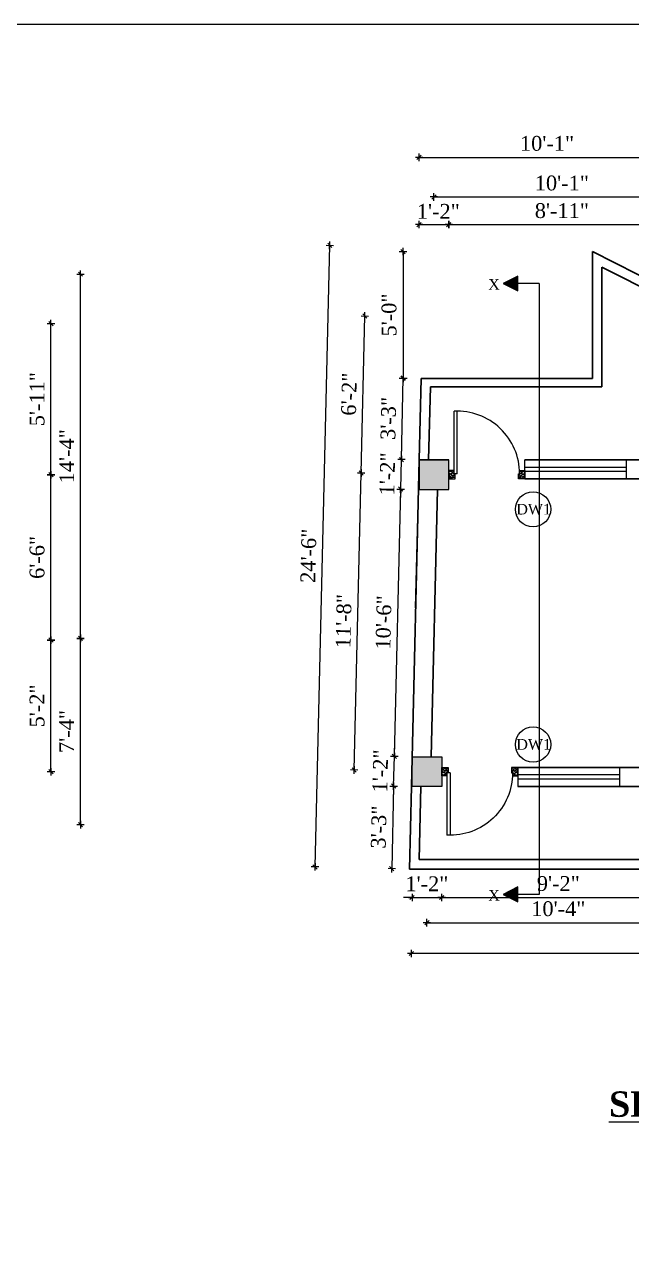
# Model space of a CAD drawing. Header units: inches. Extents: x 149946 to 166271, y -29520 to -26192.
# Drawn here: x 164436 to 164722, y -26767 to -26192 of the extents above; entities that cross this region are included whole.
import ezdxf

# ---------------------------------------------------------------- set-up
doc = ezdxf.new("R2010")
doc.units = ezdxf.units.IN
doc.header["$LTSCALE"] = 5
doc.header["$MEASUREMENT"] = 0
for name, color, linetype, lineweight in [('A-WALL', 7, 'Continuous', 9), ('Dimension', 7, 'Continuous', 18), ('DOOR', 62, 'Continuous', 0), ('Dw', 2, 'Continuous', 18), ('ele1', 21, 'Continuous', 20)]:
    doc.layers.add(name, color=color, linetype=linetype, lineweight=lineweight)
doc.layers.add('dim line', color=7, linetype='Continuous', lineweight=15, true_color=0xfab2b2)
doc.layers.add('TEXT', color=6, linetype='Continuous')
doc.layers.add('WALL', color=7, linetype='Continuous')
doc.styles.add('ordinary', font='times.ttf')
doc.dimstyles.new('Copy of 96', dxfattribs={"dimtxt": 7, "dimasz": 4, "dimexe": 0.5, "dimexo": 0.5, "dimgap": 3, "dimtad": 1, "dimdec": 1, "dimzin": 11, "dimdsep": 46, "dimlunit": 4, "dimtxsty": 'ordinary', "dimblk": 'OBLIQUE', "dimcen": 0.09, "dimse1": 1, "dimse2": 1, "dimclrt": 6, "dimazin": 0, "dimtfac": 1, "dimtdec": 1, "dimtix": 1, "dimtmove": 2, "dimatfit": 3, "dimldrblk": 'leader', "dimfxl": 0.5, "dimfxlon": 1, "dimtolj": 1, "dimtzin": 0, "dimarcsym": 0})

# ---------------------------------------------------------------- blocks, each defined once
blk = doc.blocks.new('oblique')
at = {"color": 0, "lineweight": -2}
blk.add_line((0.25, 0.25), (-0.25, -0.25), dxfattribs=at)
at = {"layer": 'dim line', "lineweight": 9}
for p, q in [((-0.4375, 0), (0.4375, 0)), ((0, 0.4375), (0, -0.4375))]:
    blk.add_line(p, q, dxfattribs=at)
blk = doc.blocks.new('*D1034')
at = {"layer": 'A-WALL', "color": 0, "lineweight": -2, "ltscale": 5}
blk.add_line((164448.13, -26545.51), (164448.13, -26483.33), dxfattribs=at)
at = {"layer": 'Defpoints', "color": 0, "ltscale": 5}
for p in [(164398.68, -26483.33), (164448.13, -26483.33), (164364.31, -26545.51)]:
    blk.add_point(p, dxfattribs=at)
at = {"layer": 'A-WALL', "color": 0, "lineweight": -2, "ltscale": 5, "xscale": 4, "yscale": 4, "zscale": 4}
for p, rotation in [((164448.13, -26483.33), 90), ((164448.13, -26545.51), 270)]:
    blk.add_blockref('oblique', p, dxfattribs=dict(at, rotation=rotation))
at = {"layer": 'A-WALL', "color": 6, "ltscale": 5, "insert": (164441.57, -26514.42), "char_height": 7, "attachment_point": 5, "rotation": 90, "style": 'ordinary'}
blk.add_mtext('\\A1;5\'-2"', dxfattribs=at)
blk = doc.blocks.new('_OBLIQUE')
at = {"color": 0, "linetype": 'ByBlock'}
blk.add_line((-0.5, -0.5), (0.5, 0.5), dxfattribs=at)
blk = doc.blocks.new('leader')
at = {"layer": 'Dimension'}
for p, q in [((0, -4.33), (0, 4.33)), ((-4.42, 0), (4.42, 0))]:
    blk.add_line(p, q, dxfattribs=at)
blk = doc.blocks.new('*D1035')
at = {"layer": 'A-WALL', "color": 0, "lineweight": -2, "ltscale": 5}
blk.add_line((164448.13, -26483.33), (164448.13, -26405.23), dxfattribs=at)
at = {"layer": 'Defpoints', "color": 0, "ltscale": 5}
for p in [(164261.3, -26405.23), (164448.13, -26405.23), (164398.68, -26483.33)]:
    blk.add_point(p, dxfattribs=at)
at = {"layer": 'A-WALL', "color": 0, "lineweight": -2, "ltscale": 5, "xscale": 4, "yscale": 4, "zscale": 4}
for p, rotation in [((164448.13, -26405.23), 90), ((164448.13, -26483.33), 270)]:
    blk.add_blockref('oblique', p, dxfattribs=dict(at, rotation=rotation))
at = {"layer": 'A-WALL', "color": 6, "ltscale": 5, "insert": (164441.57, -26444.28), "char_height": 7, "attachment_point": 5, "rotation": 90, "style": 'ordinary'}
blk.add_mtext('\\A1;6\'-6"', dxfattribs=at)
blk = doc.blocks.new('*D1036')
at = {"layer": 'A-WALL', "color": 0, "lineweight": -2, "ltscale": 5}
blk.add_line((164448.13, -26405.23), (164448.13, -26333.85), dxfattribs=at)
at = {"layer": 'Defpoints', "color": 0, "ltscale": 5}
for p in [(164135.73, -26333.85), (164448.13, -26333.85), (164261.3, -26405.23)]:
    blk.add_point(p, dxfattribs=at)
at = {"layer": 'A-WALL', "color": 0, "lineweight": -2, "ltscale": 5, "xscale": 4, "yscale": 4, "zscale": 4}
for p, rotation in [((164448.13, -26333.85), 90), ((164448.13, -26405.23), 270)]:
    blk.add_blockref('oblique', p, dxfattribs=dict(at, rotation=rotation))
at = {"layer": 'A-WALL', "color": 6, "ltscale": 5, "insert": (164441.57, -26369.54), "char_height": 7, "attachment_point": 5, "rotation": 90, "style": 'ordinary'}
blk.add_mtext('\\A1;5\'-11"', dxfattribs=at)
blk = doc.blocks.new('*D1050')
at = {"layer": 'A-WALL', "color": 0, "lineweight": -2, "ltscale": 5}
blk.add_line((164462.08, -26570.51), (164462.08, -26482.51), dxfattribs=at)
at = {"layer": 'Defpoints', "color": 0, "ltscale": 5}
for p in [(164416.54, -26482.51), (164462.08, -26482.51), (164359.67, -26570.51)]:
    blk.add_point(p, dxfattribs=at)
at = {"layer": 'A-WALL', "color": 0, "lineweight": -2, "ltscale": 5, "xscale": 4, "yscale": 4, "zscale": 4}
for p, rotation in [((164462.08, -26482.51), 90), ((164462.08, -26570.51), 270)]:
    blk.add_blockref('oblique', p, dxfattribs=dict(at, rotation=rotation))
at = {"layer": 'A-WALL', "color": 6, "ltscale": 5, "insert": (164455.51, -26526.51), "char_height": 7, "attachment_point": 5, "rotation": 90, "style": 'ordinary'}
blk.add_mtext('\\A1;7\'-4"', dxfattribs=at)
blk = doc.blocks.new('*D1051')
at = {"layer": 'A-WALL', "color": 0, "lineweight": -2, "ltscale": 5}
blk.add_line((164462.08, -26482.51), (164462.08, -26310.49), dxfattribs=at)
at = {"layer": 'Defpoints', "color": 0, "ltscale": 5}
for p in [(164110.73, -26310.49), (164462.08, -26310.49), (164416.54, -26482.51)]:
    blk.add_point(p, dxfattribs=at)
at = {"layer": 'A-WALL', "color": 0, "lineweight": -2, "ltscale": 5, "xscale": 4, "yscale": 4, "zscale": 4}
for p, rotation in [((164462.08, -26310.49), 90), ((164462.08, -26482.51), 270)]:
    blk.add_blockref('oblique', p, dxfattribs=dict(at, rotation=rotation))
at = {"layer": 'A-WALL', "color": 6, "ltscale": 5, "insert": (164455.58, -26396.5), "char_height": 7, "attachment_point": 5, "rotation": 90, "style": 'ordinary'}
blk.add_mtext('\\A1;14\'-4"', dxfattribs=at)
blk = doc.blocks.new('A$C27B36B59')
at = {"layer": 'DOOR'}
for p, q in [((0, 4), (0, 0)), ((2.5, 4), (0, 4)), ((0, 0), (3, 0)), ((2.5, 2.5), (2.5, 4)), ((3, 2.5), (2.5, 2.5)), ((3, 0), (3, 2.5))]:
    blk.add_line(p, q, dxfattribs=at)
for centre, radius, start, end in [((-1.4, -0.54), 4.75, 22.14107, 72.83803), ((1.34, 2.09), 1.64, 45.13802, 144.89476), ((2.21, 0.3), 2.49, 83.31492, 152.65798), ((0.13, 0.37), 2.05, 349.48753, 93.68048), ((1.96, -0.47), 2.01, 58.74475, 166.49498), ((-0.06, 0.32), 1.13, 343.54197, 86.94698), ((2.08, -0.4), 1.17, 38.28162, 160.15192)]:
    blk.add_arc(centre, radius, start, end, dxfattribs=at)
blk = doc.blocks.new('D2')
at = {"layer": 'DOOR'}
for p, q in [((74473.95, 24047.59), (74473.95, 24018.09)), ((74473.95, 24047.59), (74475.45, 24047.59)), ((74475.45, 24047.59), (74475.45, 24018.13))]:
    blk.add_line(p, q, dxfattribs=at)
blk.add_arc((74473.95, 24047.59), 29.5, 180, 272.9146, dxfattribs=at)
at = {"layer": 'DOOR', "xscale": -1, "rotation": 180}
blk.add_blockref('A$C27B36B59', (74441.95, 24050.09), dxfattribs=at)
at = {"layer": 'DOOR', "rotation": 180}
blk.add_blockref('A$C27B36B59', (74477.95, 24050.09), dxfattribs=at)
blk = doc.blocks.new('*D1087')
at = {"layer": 'A-WALL', "color": 0, "lineweight": -2, "ltscale": 50}
blk.add_line((164622.05, -26287.08), (164636.05, -26287.08), dxfattribs=at)
at = {"layer": 'Defpoints', "color": 0, "ltscale": 50}
for p in [(164636.05, -26287.08), (164622.05, -26398.23), (164636.05, -26398.23)]:
    blk.add_point(p, dxfattribs=at)
at = {"layer": 'A-WALL', "color": 0, "lineweight": -2, "ltscale": 50, "xscale": 4, "yscale": 4, "zscale": 4, "rotation": 180}
blk.add_blockref('oblique', (164622.05, -26287.08), dxfattribs=at)
at = {"layer": 'A-WALL', "color": 0, "lineweight": -2, "ltscale": 50, "xscale": 4, "yscale": 4, "zscale": 4}
blk.add_blockref('oblique', (164636.05, -26287.08), dxfattribs=at)
at = {"layer": 'A-WALL', "color": 6, "ltscale": 50, "insert": (164631.14, -26280.82), "char_height": 7, "attachment_point": 5, "style": 'ordinary'}
blk.add_mtext('\\A1;1\'-2"', dxfattribs=at)
blk = doc.blocks.new('*D1088')
at = {"layer": 'A-WALL', "color": 0, "lineweight": -2, "ltscale": 5}
blk.add_line((164636.05, -26287.08), (164742.94, -26287.08), dxfattribs=at)
at = {"layer": 'Defpoints', "color": 0, "ltscale": 5}
for p in [(164742.94, -26287.08), (164742.94, -26326.85), (164636.05, -26398.23)]:
    blk.add_point(p, dxfattribs=at)
at = {"layer": 'A-WALL', "color": 0, "lineweight": -2, "ltscale": 5, "xscale": 4, "yscale": 4, "zscale": 4, "rotation": 180}
blk.add_blockref('oblique', (164636.05, -26287.08), dxfattribs=at)
at = {"layer": 'A-WALL', "color": 0, "lineweight": -2, "ltscale": 5, "xscale": 4, "yscale": 4, "zscale": 4}
blk.add_blockref('oblique', (164742.94, -26287.08), dxfattribs=at)
at = {"layer": 'A-WALL', "color": 6, "ltscale": 5, "insert": (164689.5, -26280.52), "char_height": 7, "attachment_point": 5, "style": 'ordinary'}
blk.add_mtext('\\A1;8\'-11"', dxfattribs=at)
blk = doc.blocks.new('*D1095')
at = {"layer": 'A-WALL', "color": 0, "lineweight": -2, "ltscale": 5}
blk.add_line((164629.05, -26274.04), (164749.94, -26274.04), dxfattribs=at)
at = {"layer": 'Defpoints', "color": 0, "ltscale": 5}
for p in [(164749.94, -26274.04), (164629.05, -26405.23), (164749.94, -26405.23)]:
    blk.add_point(p, dxfattribs=at)
at = {"layer": 'A-WALL', "color": 0, "lineweight": -2, "ltscale": 5, "xscale": 4, "yscale": 4, "zscale": 4, "rotation": 180}
blk.add_blockref('oblique', (164629.05, -26274.04), dxfattribs=at)
at = {"layer": 'A-WALL', "color": 0, "lineweight": -2, "ltscale": 5, "xscale": 4, "yscale": 4, "zscale": 4}
blk.add_blockref('oblique', (164749.94, -26274.04), dxfattribs=at)
at = {"layer": 'A-WALL', "color": 6, "ltscale": 5, "insert": (164689.5, -26267.48), "char_height": 7, "attachment_point": 5, "style": 'ordinary'}
blk.add_mtext('\\A1;10\'-1"', dxfattribs=at)
blk = doc.blocks.new('*D1098')
at = {"layer": 'A-WALL', "color": 0, "lineweight": -2, "ltscale": 5}
blk.add_line((164622.05, -26255.32), (164742.94, -26255.32), dxfattribs=at)
at = {"layer": 'Defpoints', "color": 0, "ltscale": 5}
for p in [(164742.94, -26255.32), (164742.94, -26326.85), (164622.05, -26398.23)]:
    blk.add_point(p, dxfattribs=at)
at = {"layer": 'A-WALL', "color": 0, "lineweight": -2, "ltscale": 5, "xscale": 4, "yscale": 4, "zscale": 4, "rotation": 180}
blk.add_blockref('oblique', (164622.05, -26255.32), dxfattribs=at)
at = {"layer": 'A-WALL', "color": 0, "lineweight": -2, "ltscale": 5, "xscale": 4, "yscale": 4, "zscale": 4}
blk.add_blockref('oblique', (164742.94, -26255.32), dxfattribs=at)
at = {"layer": 'A-WALL', "color": 6, "ltscale": 5, "insert": (164682.5, -26248.76), "char_height": 7, "attachment_point": 5, "style": 'ordinary'}
blk.add_mtext('\\A1;10\'-1"', dxfattribs=at)
blk = doc.blocks.new('*D1101')
at = {"layer": 'A-WALL', "color": 0, "lineweight": -2, "ltscale": 5}
blk.add_line((165076.29, -26482.51), (165076.29, -26299.81), dxfattribs=at)
at = {"layer": 'Defpoints', "color": 0, "ltscale": 5}
for p in [(164703.94, -26299.81), (165076.29, -26299.81), (165030.75, -26482.51)]:
    blk.add_point(p, dxfattribs=at)
at = {"layer": 'A-WALL', "color": 0, "lineweight": -2, "ltscale": 5, "xscale": 4, "yscale": 4, "zscale": 4}
for p, rotation in [((165076.29, -26299.81), 90), ((165076.29, -26482.51), 270)]:
    blk.add_blockref('oblique', p, dxfattribs=dict(at, rotation=rotation))
at = {"layer": 'A-WALL', "color": 6, "ltscale": 5, "insert": (165069.73, -26391.16), "char_height": 7, "attachment_point": 5, "rotation": 90, "style": 'ordinary'}
blk.add_mtext('\\A1;15\'-3"', dxfattribs=at)
blk = doc.blocks.new('*D1102')
at = {"layer": 'A-WALL', "color": 0, "lineweight": -2, "ltscale": 50}
for p, q in [((164618.73, -26604.92), (164614.73, -26604.92)), ((164618.73, -26604.92), (164632.73, -26604.92)), ((164632.73, -26604.92), (164636.73, -26604.92))]:
    blk.add_line(p, q, dxfattribs=at)
at = {"layer": 'Defpoints', "color": 0, "ltscale": 50}
for p in [(164618.73, -26552.51), (164632.73, -26552.51), (164632.73, -26604.92)]:
    blk.add_point(p, dxfattribs=at)
at = {"layer": 'A-WALL', "color": 0, "lineweight": -2, "ltscale": 50, "xscale": 4, "yscale": 4, "zscale": 4}
blk.add_blockref('oblique', (164618.73, -26604.92), dxfattribs=at)
at = {"layer": 'A-WALL', "color": 0, "lineweight": -2, "ltscale": 50, "xscale": 4, "yscale": 4, "zscale": 4, "rotation": 180}
blk.add_blockref('oblique', (164632.73, -26604.92), dxfattribs=at)
at = {"layer": 'A-WALL', "color": 6, "ltscale": 50, "insert": (164625.73, -26598.42), "char_height": 7, "attachment_point": 5, "style": 'ordinary'}
blk.add_mtext('\\A1;1\'-2"', dxfattribs=at)
blk = doc.blocks.new('*D1103')
at = {"layer": 'A-WALL', "color": 0, "lineweight": -2, "ltscale": 5}
blk.add_line((164632.73, -26604.92), (164742.94, -26604.92), dxfattribs=at)
at = {"layer": 'Defpoints', "color": 0, "ltscale": 5}
for p in [(164632.73, -26552.51), (164742.94, -26552.51), (164742.94, -26604.92)]:
    blk.add_point(p, dxfattribs=at)
at = {"layer": 'A-WALL', "color": 0, "lineweight": -2, "ltscale": 5, "xscale": 4, "yscale": 4, "zscale": 4, "rotation": 180}
blk.add_blockref('oblique', (164632.73, -26604.92), dxfattribs=at)
at = {"layer": 'A-WALL', "color": 0, "lineweight": -2, "ltscale": 5, "xscale": 4, "yscale": 4, "zscale": 4}
blk.add_blockref('oblique', (164742.94, -26604.92), dxfattribs=at)
at = {"layer": 'A-WALL', "color": 6, "ltscale": 5, "insert": (164687.83, -26598.35), "char_height": 7, "attachment_point": 5, "style": 'ordinary'}
blk.add_mtext('\\A1;9\'-2"', dxfattribs=at)
blk = doc.blocks.new('*D1112')
at = {"layer": 'A-WALL', "color": 0, "lineweight": -2, "ltscale": 5}
blk.add_line((164625.73, -26616.81), (164749.94, -26616.81), dxfattribs=at)
at = {"layer": 'Defpoints', "color": 0, "ltscale": 5}
for p in [(164625.73, -26545.51), (164749.94, -26545.51), (164749.94, -26616.81)]:
    blk.add_point(p, dxfattribs=at)
at = {"layer": 'A-WALL', "color": 0, "lineweight": -2, "ltscale": 5, "xscale": 4, "yscale": 4, "zscale": 4, "rotation": 180}
blk.add_blockref('oblique', (164625.73, -26616.81), dxfattribs=at)
at = {"layer": 'A-WALL', "color": 0, "lineweight": -2, "ltscale": 5, "xscale": 4, "yscale": 4, "zscale": 4}
blk.add_blockref('oblique', (164749.94, -26616.81), dxfattribs=at)
at = {"layer": 'A-WALL', "color": 6, "ltscale": 5, "insert": (164687.83, -26610.25), "char_height": 7, "attachment_point": 5, "style": 'ordinary'}
blk.add_mtext('\\A1;10\'-4"', dxfattribs=at)
blk = doc.blocks.new('*D1116')
at = {"layer": 'A-WALL', "color": 0, "lineweight": -2, "ltscale": 5}
blk.add_line((164985.19, -26631.36), (164618.4, -26631.36), dxfattribs=at)
at = {"layer": 'Defpoints', "color": 0, "ltscale": 5}
for p in [(164618.4, -26552.51), (164985.19, -26552.51), (164618.4, -26631.36)]:
    blk.add_point(p, dxfattribs=at)
at = {"layer": 'A-WALL', "color": 0, "lineweight": -2, "ltscale": 5, "xscale": 4, "yscale": 4, "zscale": 4, "rotation": 180}
blk.add_blockref('oblique', (164618.4, -26631.36), dxfattribs=at)
at = {"layer": 'A-WALL', "color": 0, "lineweight": -2, "ltscale": 5, "xscale": 4, "yscale": 4, "zscale": 4}
blk.add_blockref('oblique', (164985.19, -26631.36), dxfattribs=at)
at = {"layer": 'A-WALL', "color": 6, "ltscale": 5, "insert": (164801.79, -26624.79), "char_height": 7, "attachment_point": 5, "style": 'ordinary'}
blk.add_mtext('\\A1;30\'-7"', dxfattribs=at)
blk = doc.blocks.new('*D1255')
at = {"layer": 'A-WALL', "color": 0, "lineweight": -2, "ltscale": 5}
blk.add_line((164614.45, -26299.81), (164614.45, -26359.73), dxfattribs=at)
at = {"layer": 'Defpoints', "color": 0, "ltscale": 5}
for p in [(164703.94, -26299.81), (164614.45, -26359.73), (164703.94, -26359.73)]:
    blk.add_point(p, dxfattribs=at)
at = {"layer": 'A-WALL', "color": 0, "lineweight": -2, "ltscale": 5, "xscale": 4, "yscale": 4, "zscale": 4}
for p, rotation in [((164614.45, -26299.81), 90), ((164614.45, -26359.73), 270)]:
    blk.add_blockref('oblique', p, dxfattribs=dict(at, rotation=rotation))
at = {"layer": 'A-WALL', "color": 6, "ltscale": 5, "insert": (164607.88, -26329.77), "char_height": 7, "attachment_point": 5, "rotation": 90, "style": 'ordinary'}
blk.add_mtext('\\A1;5\'-0"', dxfattribs=at)
blk = doc.blocks.new('*D1256')
at = {"layer": 'A-WALL', "color": 0, "lineweight": -2, "ltscale": 50}
for p, q in [((164610.36, -26538.31), (164610.46, -26534.32)), ((164610.03, -26552.31), (164610.36, -26538.31)), ((164610.03, -26552.31), (164609.94, -26556.31))]:
    blk.add_line(p, q, dxfattribs=at)
at = {"layer": 'Defpoints', "color": 0, "ltscale": 50}
for p in [(164610.36, -26538.31), (164618.73, -26538.51), (164618.4, -26552.51)]:
    blk.add_point(p, dxfattribs=at)
at = {"layer": 'A-WALL', "color": 0, "lineweight": -2, "ltscale": 50, "xscale": 4, "yscale": 4, "zscale": 4}
for p, rotation in [((164610.36, -26538.31), 268.6423816929436), ((164610.03, -26552.31), 88.64238169294363)]:
    blk.add_blockref('oblique', p, dxfattribs=dict(at, rotation=rotation))
at = {"layer": 'A-WALL', "color": 6, "ltscale": 50, "insert": (164603.7, -26545.16), "char_height": 7, "attachment_point": 5, "rotation": 88.64238, "style": 'ordinary'}
blk.add_mtext('\\A1;1\'-2"', dxfattribs=at)
blk = doc.blocks.new('*D1257')
at = {"layer": 'A-WALL', "color": 0, "lineweight": -2, "ltscale": 5}
blk.add_line((164610.36, -26538.31), (164613.35, -26412.02), dxfattribs=at)
at = {"layer": 'Defpoints', "color": 0, "ltscale": 5}
for p in [(164613.35, -26412.02), (164622.05, -26412.23), (164618.73, -26538.51)]:
    blk.add_point(p, dxfattribs=at)
at = {"layer": 'A-WALL', "color": 0, "lineweight": -2, "ltscale": 5, "xscale": 4, "yscale": 4, "zscale": 4}
for p, rotation in [((164613.35, -26412.02), 88.64238169339859), ((164610.36, -26538.31), 268.6423816933986)]:
    blk.add_blockref('oblique', p, dxfattribs=dict(at, rotation=rotation))
at = {"layer": 'A-WALL', "color": 6, "ltscale": 5, "insert": (164605.3, -26475.01), "char_height": 7, "attachment_point": 5, "rotation": 88.64238, "style": 'ordinary'}
blk.add_mtext('\\A1;10\'-6"', dxfattribs=at)
blk = doc.blocks.new('*D1258')
at = {"layer": 'A-WALL', "color": 0, "lineweight": -2, "ltscale": 5}
for p, q in [((164613.35, -26412.02), (164613.69, -26398.03)), ((164613.69, -26398.03), (164613.78, -26394.03)), ((164613.35, -26412.02), (164613.26, -26416.02))]:
    blk.add_line(p, q, dxfattribs=at)
at = {"layer": 'Defpoints', "color": 0, "ltscale": 5}
for p in [(164613.69, -26398.03), (164622.05, -26398.23), (164622.05, -26412.23)]:
    blk.add_point(p, dxfattribs=at)
at = {"layer": 'A-WALL', "color": 0, "lineweight": -2, "ltscale": 5, "xscale": 4, "yscale": 4, "zscale": 4}
for p, rotation in [((164613.69, -26398.03), 268.6423816933986), ((164613.35, -26412.02), 88.64238169339862)]:
    blk.add_blockref('oblique', p, dxfattribs=dict(at, rotation=rotation))
at = {"layer": 'A-WALL', "color": 6, "ltscale": 5, "insert": (164607.02, -26404.87), "char_height": 7, "attachment_point": 5, "rotation": 88.64238, "style": 'ordinary'}
blk.add_mtext('\\A1;1\'-2"', dxfattribs=at)
blk = doc.blocks.new('*D1118')
at = {"layer": 'A-WALL', "color": 0, "lineweight": -2, "ltscale": 5}
blk.add_line((164591.33, -26544.7), (164594.65, -26404.41), dxfattribs=at)
at = {"layer": 'Defpoints', "color": 0, "ltscale": 5}
for p in [(164594.65, -26404.41), (164629.05, -26405.23), (164625.73, -26545.51)]:
    blk.add_point(p, dxfattribs=at)
at = {"layer": 'A-WALL', "color": 0, "lineweight": -2, "ltscale": 5, "xscale": 4, "yscale": 4, "zscale": 4}
for p, rotation in [((164594.65, -26404.41), 88.64238169299772), ((164591.33, -26544.7), 268.6423816929977)]:
    blk.add_blockref('oblique', p, dxfattribs=dict(at, rotation=rotation))
at = {"layer": 'A-WALL', "color": 6, "ltscale": 5, "insert": (164586.43, -26474.4), "char_height": 7, "attachment_point": 5, "rotation": 88.64238, "style": 'ordinary'}
blk.add_mtext('\\A1;11\'-8"', dxfattribs=at)
blk = doc.blocks.new('*D1119')
at = {"layer": 'A-WALL', "color": 0, "lineweight": -2, "ltscale": 5}
blk.add_line((164613.69, -26398.03), (164614.6, -26359.53), dxfattribs=at)
at = {"layer": 'Defpoints', "color": 0, "ltscale": 5}
for p in [(164614.6, -26359.53), (164622.97, -26359.73), (164622.05, -26398.23)]:
    blk.add_point(p, dxfattribs=at)
at = {"layer": 'A-WALL', "color": 0, "lineweight": -2, "ltscale": 5, "xscale": 4, "yscale": 4, "zscale": 4}
for p, rotation in [((164614.6, -26359.53), 88.64238169339859), ((164613.69, -26398.03), 268.6423816933986)]:
    blk.add_blockref('oblique', p, dxfattribs=dict(at, rotation=rotation))
at = {"layer": 'A-WALL', "color": 6, "ltscale": 5, "insert": (164607.58, -26378.63), "char_height": 7, "attachment_point": 5, "rotation": 88.64238, "style": 'ordinary'}
blk.add_mtext('\\A1;3\'-3"', dxfattribs=at)
blk = doc.blocks.new('*D1259')
at = {"layer": 'A-WALL', "color": 0, "lineweight": -2, "ltscale": 5}
blk.add_line((164610.03, -26552.31), (164609.11, -26591.31), dxfattribs=at)
at = {"layer": 'Defpoints', "color": 0, "ltscale": 5}
for p in [(164618.4, -26552.51), (164609.11, -26591.31), (164617.47, -26591.51)]:
    blk.add_point(p, dxfattribs=at)
at = {"layer": 'A-WALL', "color": 0, "lineweight": -2, "ltscale": 5, "xscale": 4, "yscale": 4, "zscale": 4}
for p, rotation in [((164610.03, -26552.31), 88.64238169339862), ((164609.11, -26591.31), 268.6423816933986)]:
    blk.add_blockref('oblique', p, dxfattribs=dict(at, rotation=rotation))
at = {"layer": 'A-WALL', "color": 6, "ltscale": 5, "insert": (164603.01, -26571.66), "char_height": 7, "attachment_point": 5, "rotation": 88.64238, "style": 'ordinary'}
blk.add_mtext('\\A1;3\'-3"', dxfattribs=at)
blk = doc.blocks.new('*D1120')
at = {"layer": 'A-WALL', "color": 0, "lineweight": -2, "ltscale": 5}
blk.add_line((165047.38, -26326.85), (165047.38, -26299.81), dxfattribs=at)
at = {"layer": 'Defpoints', "color": 0, "ltscale": 5}
for p in [(164703.94, -26299.81), (165047.38, -26299.81), (164756.94, -26326.85)]:
    blk.add_point(p, dxfattribs=at)
at = {"layer": 'A-WALL', "color": 0, "lineweight": -2, "ltscale": 5, "xscale": 4, "yscale": 4, "zscale": 4}
for p, rotation in [((165047.38, -26299.81), 90), ((165047.38, -26326.85), 270)]:
    blk.add_blockref('oblique', p, dxfattribs=dict(at, rotation=rotation))
at = {"layer": 'A-WALL', "color": 6, "ltscale": 5, "insert": (165040.82, -26313.33), "char_height": 7, "attachment_point": 5, "rotation": 90, "style": 'ordinary'}
blk.add_mtext('\\A1;2\'-3"', dxfattribs=at)
blk = doc.blocks.new('*D1121')
at = {"layer": 'A-WALL', "color": 0, "lineweight": -2, "ltscale": 5}
blk.add_line((164594.65, -26404.41), (164596.41, -26330.21), dxfattribs=at)
at = {"layer": 'Defpoints', "color": 0, "ltscale": 5}
for p in [(164596.41, -26330.21), (164749.94, -26333.85), (164629.05, -26405.23)]:
    blk.add_point(p, dxfattribs=at)
at = {"layer": 'A-WALL', "color": 0, "lineweight": -2, "ltscale": 5, "xscale": 4, "yscale": 4, "zscale": 4}
for p, rotation in [((164596.41, -26330.21), 88.64238169339859), ((164594.65, -26404.41), 268.6423816933986)]:
    blk.add_blockref('oblique', p, dxfattribs=dict(at, rotation=rotation))
at = {"layer": 'A-WALL', "color": 6, "ltscale": 5, "insert": (164588.97, -26367.16), "char_height": 7, "attachment_point": 5, "rotation": 88.64238, "style": 'ordinary'}
blk.add_mtext('\\A1;6\'-2"', dxfattribs=at)
blk = doc.blocks.new('*D1122')
at = {"layer": 'A-WALL', "color": 0, "lineweight": -2, "ltscale": 5}
blk.add_line((164572.87, -26590.46), (164579.83, -26296.87), dxfattribs=at)
at = {"layer": 'Defpoints', "color": 0, "ltscale": 5}
for p in [(164579.83, -26296.87), (164703.94, -26299.81), (164617.47, -26591.51)]:
    blk.add_point(p, dxfattribs=at)
at = {"layer": 'A-WALL', "color": 0, "lineweight": -2, "ltscale": 5, "xscale": 4, "yscale": 4, "zscale": 4}
for p, rotation in [((164579.83, -26296.87), 88.64238169339859), ((164572.87, -26590.46), 268.6423816933986)]:
    blk.add_blockref('oblique', p, dxfattribs=dict(at, rotation=rotation))
at = {"layer": 'A-WALL', "color": 6, "ltscale": 5, "insert": (164569.79, -26443.51), "char_height": 7, "attachment_point": 5, "rotation": 88.64238, "style": 'ordinary'}
blk.add_mtext('\\A1;24\'-6"', dxfattribs=at)

msp = doc.modelspace()

# ---------------------------------------------------------------- hatches: boundary and pattern name
at = {"ltscale": 5}
for points in [[(164668.69, -26318.37), (164668.69, -26311.36), (164661.8, -26314.95)], [(164668.69, -26606.94), (164668.69, -26599.93), (164661.8, -26603.51)]]:
    msp.add_hatch(color=256, dxfattribs=at).paths.add_polyline_path(points)
at = {"layer": 'WALL', "linetype": 'ByBlock', "ltscale": 5, "true_color": 0xf8991e}
h = msp.add_hatch(color=30, dxfattribs=at)
h.dxf.hatch_style = 1
h.paths.add_polyline_path([(164622.05, -26412.23), (164636.05, -26412.23), (164636.05, -26398.23), (164622.05, -26398.23)])
h = msp.add_hatch(color=30, dxfattribs=at)
h.dxf.hatch_style = 1
h.paths.add_polyline_path([(164618.73, -26538.51), (164618.73, -26552.51), (164632.73, -26552.51), (164632.73, -26538.51)])

# ---------------------------------------------------------------- linework, layer by layer
at = {"ltscale": 5}
for p, q in [((164668.69, -26311.36, -72.71), (164661.8, -26314.95, -72.71)), ((164668.69, -26318.37, -72.71), (164668.69, -26311.36, -72.71)), ((164661.8, -26314.95, -72.71), (164668.69, -26318.37, -72.71)), ((164678.79, -26314.95, -72.71), (164668.69, -26314.95, -72.71)), ((164668.69, -26599.93, -72.71), (164661.8, -26603.51, -72.71)), ((164668.69, -26606.94, -72.71), (164668.69, -26599.93, -72.71)), ((164661.8, -26603.51, -72.71), (164668.69, -26606.94, -72.71)), ((164678.79, -26603.51, -72.71), (164668.69, -26603.51, -72.71))]:
    msp.add_line(p, q, dxfattribs=at)
at = {"layer": 'A-WALL', "lineweight": 30}
for p, q in [((164703.94, -26299.81, -72.71), (164703.94, -26359.73, -72.71)), ((164703.94, -26299.81, -72.71), (164755.47, -26326.01, -72.71)), ((164708.44, -26307.14, -72.71), (164708.44, -26363.73, -72.71)), ((164708.44, -26307.14, -72.71), (164747.19, -26326.85, -72.71)), ((164622.05, -26398.23, -72.71), (164622.97, -26359.73, -72.71)), ((164622.97, -26359.73, -72.71), (164703.94, -26359.73, -72.71)), ((164626.55, -26398.23, -72.71), (164627.37, -26363.73, -72.71)), ((164627.37, -26363.73, -72.71), (164708.44, -26363.73, -72.71)), ((164622.48, -26380.23, -72.71), (164622.69, -26371.18, -72.71)), ((164622.05, -26398.23, -72.71), (164618.4, -26552.51, -72.71)), ((164636.05, -26398.23, -72.71), (164622.05, -26398.23, -72.71)), ((164672.05, -26398.23, -72.71), (164742.94, -26398.23, -72.71)), ((164742.94, -26407.23, -72.71), (164672.05, -26407.23, -72.71)), ((164630.72, -26412.23, -72.71), (164627.73, -26538.51, -72.71)), ((164620.4, -26468.16, -72.71), (164621.41, -26425.17, -72.71)), ((164742.94, -26543.51, -72.71), (164668.73, -26543.51, -72.71)), ((164618.4, -26552.51, -72.71), (164617.47, -26591.51, -72.71)), ((164622.9, -26552.51, -72.71), (164622.08, -26587.01, -72.71)), ((164832.51, -26552.51, -72.71), (164668.73, -26552.51, -72.71)), ((164957.86, -26587.01, -72.71), (164622.08, -26587.01, -72.71)), ((164960.31, -26591.51, -72.71), (164617.47, -26591.51, -72.71))]:
    msp.add_line(p, q, dxfattribs=at)
at = {"layer": 'A-WALL', "ltscale": 5}
for p, q in [((164678.79, -26314.95, -72.71), (164678.79, -26603.51, -72.71)), ((164672.05, -26407.23, -72.71), (164672.05, -26398.23, -72.71)), ((164720.05, -26407.23, -72.71), (164720.05, -26398.23, -72.71)), ((164668.73, -26543.51, -72.71), (164668.73, -26552.51, -72.71)), ((164716.73, -26543.51, -72.71), (164716.73, -26552.51, -72.71)), ((164618.73, -26552.51, -72.71), (164618.4, -26552.51, -72.71))]:
    msp.add_line(p, q, dxfattribs=at)
at = {"layer": 'A-WALL', "ltscale": 5, "elevation": -72.71}
for points in [[(164622.05, -26412.23), (164636.05, -26412.23), (164636.05, -26398.23), (164622.05, -26398.23)], [(164618.73, -26538.51), (164632.73, -26538.51), (164632.73, -26552.51), (164618.73, -26552.51)]]:
    msp.add_lwpolyline(points, close=True, dxfattribs=at)
at = {"layer": 'A-WALL', "ltscale": 5}
for centre in [(164675.91, -26421.56, -72.71), (164675.91, -26532.64, -72.71)]:
    msp.add_circle(centre, 8.32, dxfattribs=at)
at = {"layer": 'Dw', "color": 3}
for p, q in [((164720.05, -26401.73, -72.71), (164672.05, -26401.73, -72.71)), ((164720.05, -26403.73, -72.71), (164672.05, -26403.73, -72.71)), ((164716.73, -26547.01, -72.71), (164668.73, -26547.01, -72.71)), ((164716.73, -26549.01, -72.71), (164668.73, -26549.01, -72.71))]:
    msp.add_line(p, q, dxfattribs=at)
at = {"layer": 'ele1', "elevation": -72.71}
msp.add_lwpolyline([(163186.16, -26192.48), (166271.13, -26192.48), (166271.13, -28347.82), (163186.16, -28347.82)], close=True, dxfattribs=at)
msp.add_lwpolyline([(163186.16, -26192.48), (166271.13, -26192.48), (166271.13, -28347.82), (163186.16, -28347.82)], close=True, dxfattribs=at)

# ---------------------------------------------------------------- block references
at = {"layer": 'WALL', "color": 2, "linetype": 'ByBlock', "rotation": 180.0000000002084}
msp.add_blockref('D2', (239114, -2357.14, -72.71), dxfattribs=at)
at = {"layer": 'WALL', "color": 2, "linetype": 'ByBlock', "xscale": -1, "rotation": 359.9999999997916}
msp.add_blockref('D2', (239110.68, -50593.6, -72.71), dxfattribs=at)

# ---------------------------------------------------------------- texts
at = {"layer": 'TEXT', "style": 'ordinary'}
for s, p in [('X', (164654.73, -26317.82, -72.71)), ('DW1', (164668, -26424, -72.71)), ('DW1', (164668, -26535.08, -72.71)), ('X', (164654.73, -26606.39, -72.71))]:
    msp.add_text(s, height=5, dxfattribs=at).set_placement(p)
at = {"layer": 'TEXT', "insert": (164810.94, -26708.67, -72.71), "char_height": 12, "width": 219.8151, "attachment_point": 8, "style": 'ordinary'}
msp.add_mtext('{\\fTimes New Roman|b1|i0|c0|p18;\\LSECOND FLOOR PLAN}', dxfattribs=at)

# ---------------------------------------------------------------- dimensions: what is measured, and where the dimension line sits
at = {"layer": 'A-WALL', "ltscale": 5}
for base, p1, p2, picture, middle in [((164742.94, -26255.32, -72.71), (164622.05, -26398.23, -72.71), (164742.94, -26326.85, -72.71), '*D1098', (164682.5, -26248.76, -72.71)), ((164749.94, -26274.04, -72.71), (164629.05, -26405.23, -72.71), (164749.94, -26405.23, -72.71), '*D1095', (164689.5, -26267.48, -72.71)), ((164742.94, -26287.08, -72.71), (164636.05, -26398.23, -72.71), (164742.94, -26326.85, -72.71), '*D1088', (164689.5, -26280.52, -72.71)), ((164749.94, -26616.81, -72.71), (164625.73, -26545.51, -72.71), (164749.94, -26545.51, -72.71), '*D1112', (164687.83, -26610.25, -72.71)), ((164618.4, -26631.36, -72.71), (164985.19, -26552.51, -72.71), (164618.4, -26552.51, -72.71), '*D1116', (164801.79, -26624.79, -72.71)), ((164742.94, -26604.92, -72.71), (164632.73, -26552.51, -72.71), (164742.94, -26552.51, -72.71), '*D1103', (164687.83, -26598.35, -72.71))]:
    dim = msp.add_linear_dim(base=base, p1=p1, p2=p2, dimstyle='Copy of 96', override={"dimdec": 0, "dimblk": 'oblique', "dimtdec": 0, "dimarcsym": 1}, dxfattribs=at)
    dim.commit()
    dim.dimension.update_dxf_attribs({"geometry": picture, "text_midpoint": middle})
at = {"layer": 'A-WALL', "ltscale": 50}
dim = msp.add_linear_dim(base=(164636.05, -26287.08, -72.71), p1=(164622.05, -26398.23, -72.71), p2=(164636.05, -26398.23, -72.71), dimstyle='Copy of 96', override={"dimdec": 0, "dimblk": 'oblique', "dimtdec": 0, "dimarcsym": 1}, dxfattribs=at)
dim.commit()
dim.dimension.update_dxf_attribs({"geometry": '*D1087', "text_midpoint": (164631.14, -26280.82, -72.71), "dimtype": 160})
at = {"layer": 'A-WALL', "ltscale": 5}
for base, p1, p2, angle, picture, middle in [((164579.83, -26296.87, -72.71), (164617.47, -26591.51, -72.71), (164703.94, -26299.81, -72.71), 268.64238, '*D1122', (164569.79, -26443.51, -72.71)), ((164614.45, -26359.73, -72.71), (164703.94, -26299.81, -72.71), (164703.94, -26359.73, -72.71), 90, '*D1255', (164607.88, -26329.77, -72.71)), ((165076.29, -26299.81, -72.71), (165030.75, -26482.51, -72.71), (164703.94, -26299.81, -72.71), 90, '*D1101', (165069.73, -26391.16, -72.71)), ((165047.38, -26299.81, -72.71), (164756.94, -26326.85, -72.71), (164703.94, -26299.81, -72.71), 90, '*D1120', (165040.82, -26313.33, -72.71)), ((164462.08, -26310.49, -72.71), (164416.54, -26482.51, -72.71), (164110.73, -26310.49, -72.71), 90, '*D1051', (164455.58, -26396.5, -72.71)), ((164596.41, -26330.21, -72.71), (164629.05, -26405.23, -72.71), (164749.94, -26333.85, -72.71), 268.64238, '*D1121', (164588.97, -26367.16, -72.71)), ((164448.13, -26333.85, -72.71), (164261.3, -26405.23, -72.71), (164135.73, -26333.85, -72.71), 90, '*D1036', (164441.57, -26369.54, -72.71)), ((164614.6, -26359.53, -72.71), (164622.05, -26398.23, -72.71), (164622.97, -26359.73, -72.71), 268.64238, '*D1119', (164607.58, -26378.63, -72.71)), ((164613.69, -26398.03, -72.71), (164622.05, -26412.23, -72.71), (164622.05, -26398.23, -72.71), 268.64238, '*D1258', (164607.02, -26404.87, -72.71)), ((164448.13, -26405.23, -72.71), (164398.68, -26483.33, -72.71), (164261.3, -26405.23, -72.71), 90, '*D1035', (164441.57, -26444.28, -72.71)), ((164613.35, -26412.02, -72.71), (164618.73, -26538.51, -72.71), (164622.05, -26412.23, -72.71), 268.64238, '*D1257', (164605.3, -26475.01, -72.71)), ((164462.08, -26482.51, -72.71), (164359.67, -26570.51, -72.71), (164416.54, -26482.51, -72.71), 90, '*D1050', (164455.51, -26526.51, -72.71)), ((164448.13, -26483.33, -72.71), (164364.31, -26545.51, -72.71), (164398.68, -26483.33, -72.71), 90, '*D1034', (164441.57, -26514.42, -72.71)), ((164609.11, -26591.31, -72.71), (164618.4, -26552.51, -72.71), (164617.47, -26591.51, -72.71), 268.64238, '*D1259', (164603.01, -26571.66, -72.71))]:
    dim = msp.add_linear_dim(base=base, p1=p1, p2=p2, angle=angle, dimstyle='Copy of 96', override={"dimdec": 0, "dimblk": 'oblique', "dimtdec": 0, "dimarcsym": 1}, dxfattribs=at)
    dim.commit()
    dim.dimension.update_dxf_attribs({"geometry": picture, "text_midpoint": middle})
dim = msp.add_aligned_dim(p1=(164625.73, -26545.51, -72.71), p2=(164629.05, -26405.23, -72.71), distance=34.41, dimstyle='Copy of 96', override={"dimdec": 0, "dimblk": 'oblique', "dimtdec": 0, "dimarcsym": 1}, dxfattribs=at)
dim.commit()
dim.dimension.update_dxf_attribs({"geometry": '*D1118', "text_midpoint": (164586.43, -26474.4, -72.71)})
at = {"layer": 'A-WALL', "ltscale": 50}
dim = msp.add_aligned_dim(p1=(164618.4, -26552.51, -72.71), p2=(164618.73, -26538.51, -72.71), distance=8.37, dimstyle='Copy of 96', override={"dimdec": 0, "dimblk": 'oblique', "dimtdec": 0, "dimarcsym": 1}, dxfattribs=at)
dim.commit()
dim.dimension.update_dxf_attribs({"geometry": '*D1256', "text_midpoint": (164603.7, -26545.16, -72.71)})
dim = msp.add_linear_dim(base=(164632.73, -26604.92, -72.71), p1=(164618.73, -26552.51, -72.71), p2=(164632.73, -26552.51, -72.71), dimstyle='Copy of 96', override={"dimdec": 0, "dimblk": 'oblique', "dimtdec": 0, "dimarcsym": 1}, dxfattribs=at)
dim.commit()
dim.dimension.update_dxf_attribs({"geometry": '*D1102', "text_midpoint": (164625.73, -26598.42, -72.71)})

doc.saveas('drawing.dxf')
